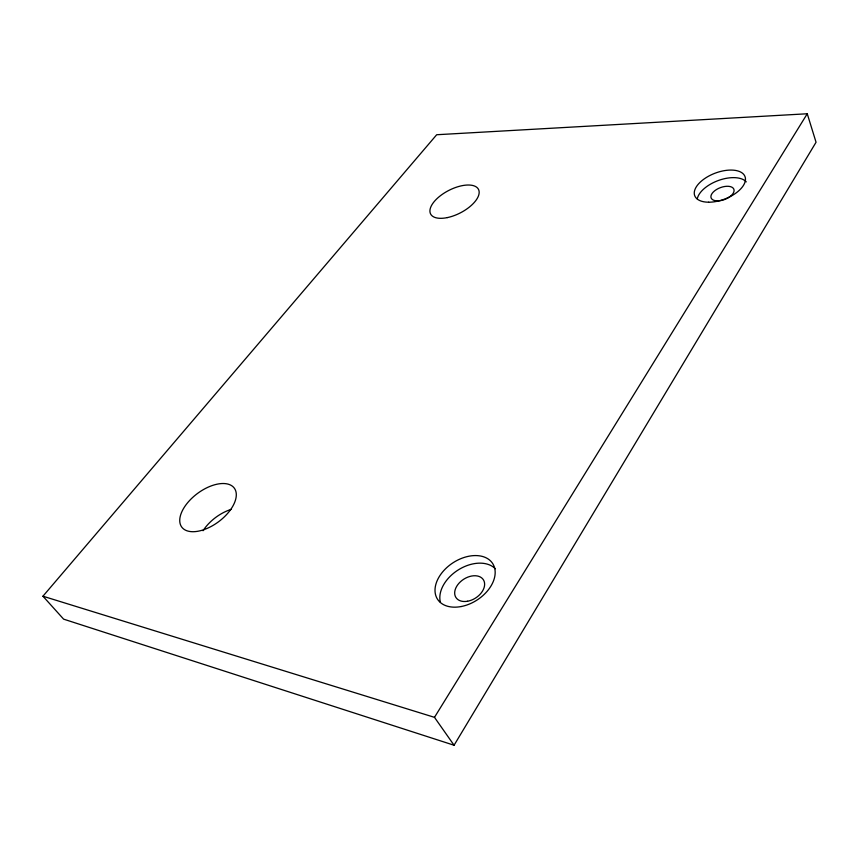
<?xml version="1.0" encoding="UTF-8"?>
<svg xmlns="http://www.w3.org/2000/svg" width="859" height="859" viewBox="0 0 859 859"><rect width="100%" height="100%" fill="white"/><g stroke="black" fill="none" stroke-linecap="round" stroke-linejoin="round"><path stroke-width="1.29" d="M454.067 745.236L816.05 142.261L807.256 113.764L436.694 134.734L42.95 596.21L63.62 619.146L454.067 745.236L434.482 717.34L42.95 596.21M434.482 717.34L807.256 113.764M203.035 530.733A32.223 17.953 -37 0 1 231.103 509.408M440.409 602.288A32.685 22.237 -33 0 1 458.813 569.571A32.685 22.237 -33 0 1 495.31 568.755M724.921 199.406A12.176 6.303 -20.8 0 1 711.338 194.768A12.176 6.303 -20.8 0 1 730.526 186.65A12.176 6.303 -20.8 0 1 726.091 198.901M697.283 198.848A26.79 13.873 -20.8 0 1 719.187 180.207A26.79 13.873 -20.8 0 1 746.278 181.883M203.884 529.67A32.717 17.642 -36.6 0 0 234.324 488.17A32.717 17.642 -36.6 0 0 185.855 505.006A32.717 17.642 -36.6 0 0 203.884 529.67M447.292 217.606A26.919 12.627 -27.2 0 0 478.538 189.474A26.919 12.627 -27.2 0 0 437.789 197.903A26.919 12.627 -27.2 0 0 447.292 217.606M708.632 202.209A26.897 13.798 -20.9 0 0 745.408 178.189A26.897 13.798 -20.9 0 0 705.572 177.985A26.897 13.798 -20.9 0 0 708.632 202.209M467.586 601.236A16.342 11.113 -33 0 0 483.531 580.008A16.342 11.113 -33 0 0 457.836 584.625A16.342 11.113 -33 0 0 467.586 601.236M461.154 606.54A32.846 22.162 -33 0 0 492.894 563.88A32.846 22.162 -33 0 0 441.236 573.705A32.846 22.162 -33 0 0 461.154 606.54"/></g></svg>
